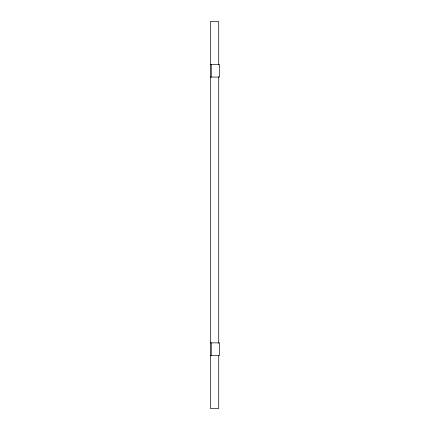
<?xml version="1.0" encoding="UTF-8"?>
<svg xmlns="http://www.w3.org/2000/svg" width="430" height="430" viewBox="0 0 430 430"><rect width="100%" height="100%" fill="white"/><g stroke="black" fill="none" stroke-linecap="round" stroke-linejoin="round"><path stroke-width="0.64" d="M210.431 64.602L219.569 64.602L219.569 77.061L210.431 77.061M210.431 342.866L219.569 342.866L219.569 355.325L210.431 355.325M218.736 64.699L218.736 21.5L210.431 21.5L210.431 408.5L218.736 408.5L218.736 355.239M218.736 76.776L218.736 343.161M211.264 64.602L211.264 77.061M211.264 342.866L211.264 355.325"/></g></svg>
